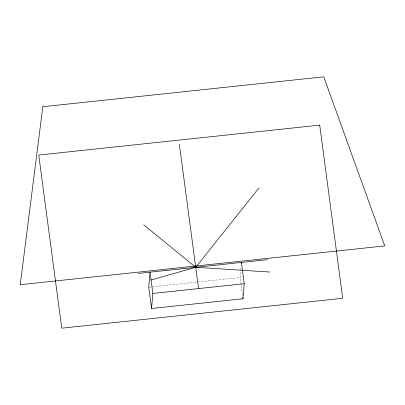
<?xml version="1.0" encoding="UTF-8"?>
<svg xmlns="http://www.w3.org/2000/svg" width="405" height="405" viewBox="0 0 405 405"><rect width="100%" height="100%" fill="white"/><g stroke="black" fill="none" stroke-linecap="round" stroke-linejoin="round"><path stroke-width="0.3" stroke-dasharray="2.02 1.52" d="M242.468 295.007L240.14 277.481L240.98 267.452M148.746 287.206L151.247 286.942M151.875 286.877L240.14 277.481"/><path stroke-width="0.61" d="M151.571 308.494L152.837 293.453L150.007 272.17L148.746 287.206L151.571 308.494L242.97 298.763L244.23 283.723L241.405 262.44L241.299 263.695M258.8 188.123L195.706 267.305L151.05 280.007M138.191 273.431L267.234 259.691M152.837 293.453L244.23 283.723M269.953 272.044L195.706 267.305L143.714 224.795M242.803 297.508L242.97 298.763M179.38 144.433L198.536 288.588M42.809 106.728L20.25 284.715L384.75 245.911L323.762 76.818L42.809 106.728M319.707 125.135L38.748 155.044L61.757 328.182L342.711 298.272L319.707 125.135"/></g></svg>
